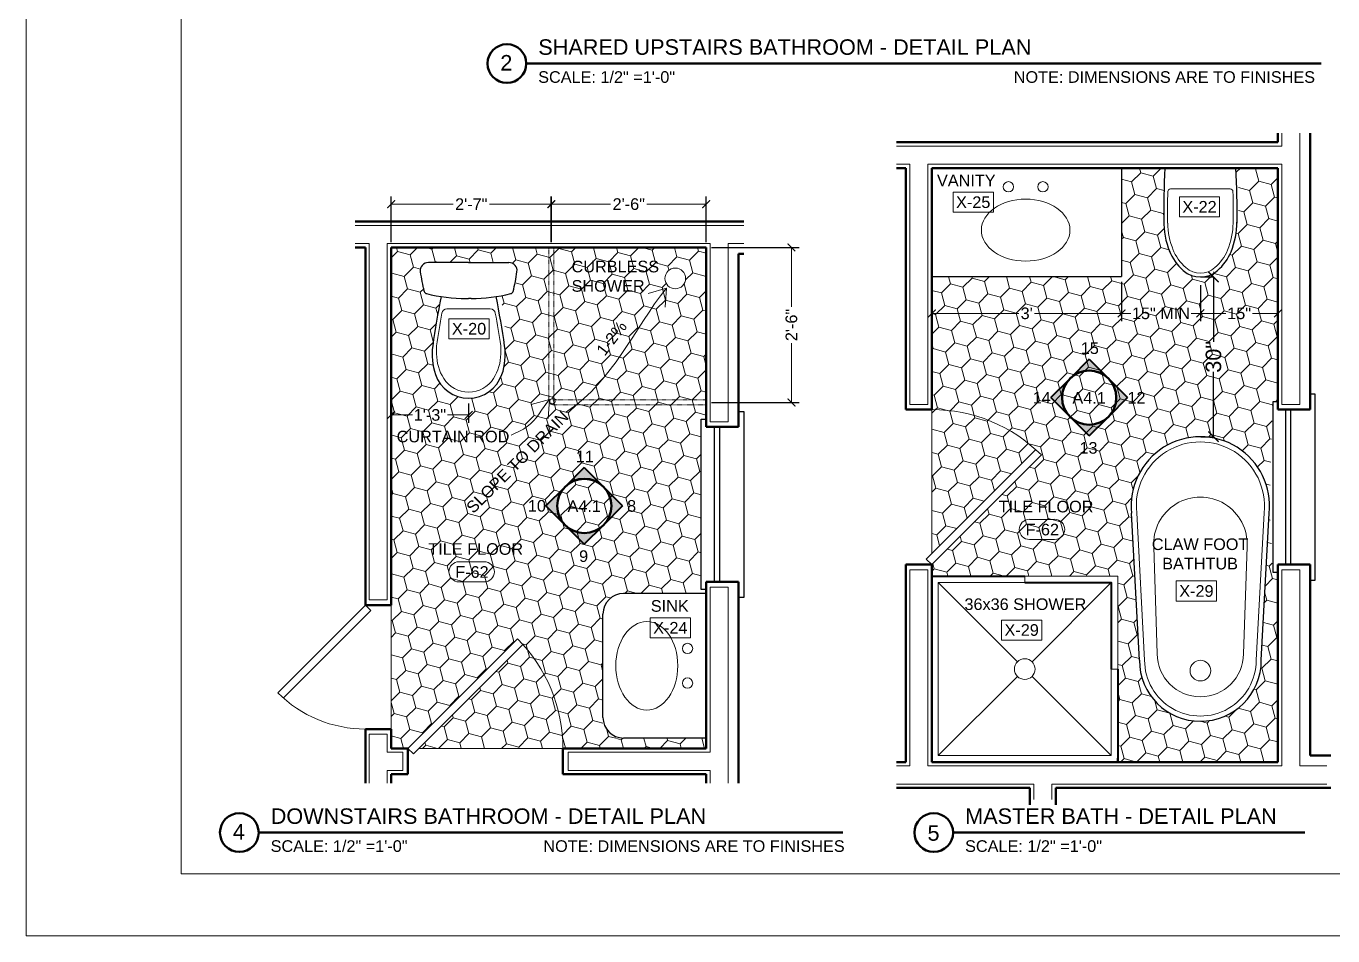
# Model space of a CAD drawing. Header units: inches. Extents: x -4969 to 16721, y 2489 to 24693.
# Drawn here: x 837 to 1090, y 3602.5 to 3778.7 of the extents above; entities that cross this region are included whole.
import ezdxf

# ---------------------------------------------------------------- set-up
doc = ezdxf.new("R2010")
doc.units = ezdxf.units.IN
doc.header["$MEASUREMENT"] = 0
doc.linetypes.add('DASHED', pattern=[0.75, 0.5, -0.25])
doc.linetypes.add('DASHED2', pattern=[0.375, 0.25, -0.125])
doc.layers.get('0').update_dxf_attribs({"lineweight": 5})
doc.layers.add('0-NPLT', color=1, linetype='Continuous', plot=False)
for name, color, linetype, lineweight in [('1', 1, 'Continuous', 9), ('2', 6, 'Continuous', 20), ('3', 3, 'Continuous', 30), ('4', 2, 'Continuous', 40), ('5', 4, 'Continuous', 50), ('A-DIMSx', 7, 'Continuous', 9), ('A-LINK', 7, 'Continuous', 40), ('A-SYMB', 7, 'Continuous', 20), ('A-TEXTx', 7, 'Continuous', 20), ('TB-11x17', 7, 'Continuous', 100)]:
    doc.layers.add(name, color=color, linetype=linetype, lineweight=lineweight)
doc.styles.get("Standard").update_dxf_attribs({"font": 'Arial.ttf'})
doc.dimstyles.get("Standard").update_dxf_attribs({"dimtxt": 3, "dimasz": 2, "dimexe": 0.03125, "dimexo": 0.0625, "dimgap": 0.03125, "dimtad": 0, "dimtoh": 1, "dimdec": 4, "dimlfac": 0.99985, "dimzin": 0, "dimdsep": 46, "dimlunit": 4, "dimtxsty": 'Standard', "dimblk": 'ARCHTICK', "dimblk1": 'ARCHTICK', "dimblk2": 'ARCHTICK', "dimcen": 0.09, "dimclrt": 256, "dimadec": 0, "dimazin": 0, "dimtfac": 1, "dimtdec": 4, "dimtofl": 0, "dimtmove": 0, "dimatfit": 3, "dimfxl": 1, "dimtolj": 1, "dimtzin": 0, "dimarcsym": 0})

# ---------------------------------------------------------------- blocks, each defined once
blk = doc.blocks.new('TOILET wall hung plan')
blk.add_line((-588.53, 4605.3), (-588.53, 4619.05))
for centre, radius, start, end in [((-580.07, 4461.8), 157.48, 89.2082, 93.0796), ((-578.1, 4604.3), 14.96, 67.4006, 90), ((-576.13, 4609.03), 9.84, 40.9645, 67.4006), ((-572.5, 4612.17), 5.04, 319.0355, 40.9645), ((-576.13, 4615.32), 9.84, 291.2543, 319.0355), ((-580.07, 4762.55), 157.48, 266.9204, 270.7918), ((-578.1, 4620.05), 14.96, 268.5146, 292.5994)]:
    blk.add_arc(centre, radius, start, end)
at = {"layer": '1', "ltscale": 0.25}
blk.add_line((-584.5, 4606.37), (-584.5, 4617.97), dxfattribs=at)
for centre, start, end in [((-584, 4617.97), 91.4437, 180), ((-584, 4606.37), 180, 268.5563)]:
    blk.add_arc(centre, 0.5, start, end, dxfattribs=at)
at = {"layer": '1'}
for centre, radius, start, end in [((-580.07, 4461.8), 156.73, 89.2082, 91.4437), ((-578.1, 4604.3), 14.21, 67.4006, 89.2082), ((-576.13, 4609.03), 9.09, 40.9645, 67.4006), ((-572.5, 4612.17), 4.29, 319.0355, 40.9645), ((-576.13, 4615.32), 9.09, 291.2543, 319.0355), ((-578.1, 4620.05), 14.21, 270.7918, 292.5993), ((-580.07, 4762.55), 156.73, 268.5563, 270.7918)]:
    blk.add_arc(centre, radius, start, end, dxfattribs=at)
blk = doc.blocks.new('window plan 30')
at = {"layer": '1'}
for p, q in [((181.69, 1684.26), (181.69, 1680.76)), ((213.69, 1684.26), (213.69, 1680.76))]:
    blk.add_line(p, q, dxfattribs=at)
at = {"layer": '3'}
for p, q in [((181.19, 1685.01), (181.19, 1686.01)), ((181.19, 1686.01), (214.19, 1686.01)), ((214.19, 1686.01), (214.19, 1685.01)), ((212.69, 1683.48), (182.69, 1683.48)), ((212.69, 1682.48), (182.69, 1682.48)), ((179.69, 1677.76), (179.69, 1678.76)), ((215.69, 1677.76), (179.69, 1677.76)), ((215.69, 1678.76), (215.69, 1677.76))]:
    blk.add_line(p, q, dxfattribs=at)
at = {"layer": '5'}
for p, q in [((182.69, 1685.01), (182.69, 1678.76)), ((212.69, 1685.01), (212.69, 1678.76))]:
    blk.add_line(p, q, dxfattribs=at)
blk = doc.blocks.new('door plan 30')
at = {"layer": '1'}
for p, q in [((362.69, 1685.26), (359.19, 1685.26)), ((363.44, 1684.26), (362.38, 1683.2)), ((362.38, 1683.2), (383.57, 1662.01)), ((363.44, 1684.26), (384.65, 1663.05)), ((362.69, 1653.26), (359.19, 1653.26))]:
    blk.add_line(p, q, dxfattribs=at)
blk.add_arc((363.44, 1684.26), 30, 270, 315, dxfattribs=at)
at = {"layer": '5'}
for p, q in [((358.44, 1684.26), (363.44, 1684.26)), ((358.44, 1654.26), (363.44, 1654.26))]:
    blk.add_line(p, q, dxfattribs=at)
blk = doc.blocks.new('door plan 24')
at = {"layer": '1'}
for p, q in [((356.81, 1360.41), (360.31, 1360.41)), ((357.12, 1336.47), (340.15, 1353.44)), ((356.06, 1335.41), (339.09, 1352.38)), ((356.06, 1335.41), (357.12, 1336.47)), ((356.81, 1334.41), (360.31, 1334.41))]:
    blk.add_line(p, q, dxfattribs=at)
blk.add_arc((356.06, 1335.41), 24, 90, 135, dxfattribs=at)
at = {"layer": '5'}
for p, q in [((361.06, 1359.41), (356.06, 1359.41)), ((361.06, 1335.41), (356.06, 1335.41))]:
    blk.add_line(p, q, dxfattribs=at)
blk = doc.blocks.new('streamline 55in plan')
at = {"layer": '1'}
for p, q in [((3744.48, 4270.43), (3773, 4271.95)), ((3766.41, 4268.66), (3745.73, 4267.98)), ((3745.73, 4251.28), (3766.41, 4250.6)), ((3744.48, 4248.83), (3773, 4247.3))]:
    blk.add_line(p, q, dxfattribs=at)
blk.add_circle((3742.45, 4259.63), 2, dxfattribs=at)
for centre, radius, start, end in [((3744.45, 4259.63), 10.8, 89.8613, 270.1387), ((3774.35, 4259.63), 12.4, 263.7527, 96.2473), ((3745.73, 4259.63), 8.35, 90, 270), ((3767, 4259.63), 9.05, 266.2307, 93.7693)]:
    blk.add_arc(centre, radius, start, end, dxfattribs=at)
at = {"layer": '3', "ltscale": 0.25}
for p, q in [((3744.45, 4271.43), (3772.92, 4272.95)), ((3744.45, 4247.83), (3772.92, 4246.3))]:
    blk.add_line(p, q, dxfattribs=at)
for centre, radius, start, end in [((3774.35, 4259.63), 13.4, 263.8739, 96.1261), ((3744.45, 4259.63), 11.8, 90, 270)]:
    blk.add_arc(centre, radius, start, end, dxfattribs=at)
blk = doc.blocks.new('TOILET round TOTO top')
at = {"layer": '1', "linetype": 'Continuous'}
for p, q in [((20656.14, 1801.42), (20656.14, 1793.04)), ((20663.27, 1803.45), (20664.85, 1803.46)), ((20663.28, 1791.03), (20664.85, 1791.02))]:
    blk.add_line(p, q, dxfattribs=at)
for centre, radius, start, end in [((20657.14, 1801.42), 1, 100.0541, 180), ((20701.92, 1548.87), 257.49, 98.6329, 100.0541), ((20664.85, 1794.58), 8.87, 57.5383, 90), ((20666.54, 1797.24), 5.72, 0, 57.5383), ((20666.54, 1797.24), 5.72, 302.4617, 0), ((20657.14, 1793.04), 1, 180, 259.8423), ((20691.55, 1985.1), 196.11, 259.8423, 261.7135), ((20664.85, 1799.9), 8.87, 270, 302.4617)]:
    blk.add_arc(centre, radius, start, end, dxfattribs=at)
at = {"layer": '3', "linetype": 'Continuous'}
for p, q in [((20647.17, 1797.24), (20647.17, 1805.04)), ((20647.17, 1797.24), (20647.17, 1789.44)), ((20654.14, 1797.75), (20654.14, 1797.24)), ((20654.14, 1796.73), (20654.14, 1797.24))]:
    blk.add_line(p, q, dxfattribs=at)
at = {"layer": '3', "linetype": 'DASHED'}
blk.add_line((20647.17, 1797.24), (20647.17, 1797.24), dxfattribs=at)
blk.add_line((20647.17, 1797.24), (20647.17, 1797.24), dxfattribs=at)
at = {"layer": '3', "linetype": 'Continuous'}
for centre, radius, start, end in [((20648.75, 1805.04), 1.57, 82.8564, 180), ((20645.51, 1779.25), 27.56, 74.7214, 82.8564), ((20652.62, 1805.27), 0.591, 14.0755, 74.7214), ((20622.64, 1797.75), 31.5, 0, 14.0755), ((20691.55, 1609.38), 196.86, 98.2539, 101.0651), ((20664.98, 1792.52), 11.81, 70.8883, 98.2539), ((20666.62, 1797.24), 6.81, 0, 70.8883), ((20622.64, 1796.73), 31.5, 345.9245, 0), ((20666.62, 1797.24), 6.81, 289.1117, 0), ((20691.55, 1985.1), 196.86, 258.9349, 261.7461), ((20648.75, 1789.44), 1.57, 180, 277.1436), ((20645.51, 1815.23), 27.56, 277.1436, 285.2786), ((20652.62, 1789.21), 0.591, 285.2786, 345.9245), ((20664.98, 1801.97), 11.81, 261.7461, 289.1117)]:
    blk.add_arc(centre, radius, start, end, dxfattribs=at)
blk = doc.blocks.new('BORDER 11X17')
at = {"layer": '0-NPLT', "lineweight": 9, "ltscale": 0.1}
blk.add_lwpolyline([(29864.74, -10461.77), (29048.74, -10461.77), (29048.74, -10989.77), (29864.74, -10989.77), (29864.74, -10461.77)], dxfattribs=at)
blk.add_lwpolyline([(29792.74, -10473.77), (29078.74, -10473.77), (29078.74, -10977.77), (29792.74, -10977.77)], close=True, dxfattribs=at)
blk = doc.blocks.new('Elevation Callout - 1')
at = {"layer": 'A-LINK', "ltscale": 0.1}
blk.add_hatch(color=152, dxfattribs=at).paths.add_polyline_path([(2031.59, 7377.65), (2039.01, 7370.23), (2046.43, 7377.65, -0.198912), (2039.01, 7374.58, -0.198912)])
at = {"layer": 'A-LINK', "color": 152, "ltscale": 0.1}
for q in [(2031.59, 7377.65), (2046.43, 7377.65)]:
    blk.add_line((2039.01, 7370.23), q, dxfattribs=at)
blk.add_circle((2039.01, 7385.08), 10.5, dxfattribs=at)
blk = doc.blocks.new('_ArchTick')
at = {"color": 0, "linetype": 'ByBlock', "lineweight": 0, "const_width": 0.15}
blk.add_lwpolyline([(-0.5, -0.5), (0.5, 0.5)], dxfattribs=at)
blk = doc.blocks.new('*D699')
at = {"layer": 'A-DIMSx', "color": 0, "lineweight": -2, "ltscale": 0.1, "transparency": 16777216}
for p, q in [((1064.32, 3728.53), (1064.32, 3721.53)), ((1079.32, 3728.53), (1079.32, 3721.53))]:
    blk.add_line(p, q, dxfattribs=at)
at = {"layer": 'A-DIMSx', "color": 0, "lineweight": 5, "ltscale": 0.1, "transparency": 16777216}
for p, q in [((1064.32, 3723.03), (1069.26, 3723.03)), ((1079.32, 3723.03), (1074.38, 3723.03))]:
    blk.add_line(p, q, dxfattribs=at)
at = {"layer": 'Defpoints', "color": 0, "ltscale": 0.1, "transparency": 16777216}
for p in [(1064.32, 3729.53), (1079.32, 3729.53), (1079.32, 3723.03)]:
    blk.add_point(p, dxfattribs=at)
at = {"layer": 'A-DIMSx', "color": 0, "lineweight": 5, "ltscale": 0.1, "transparency": 16777216, "xscale": 1.5, "yscale": 1.5, "zscale": 1.5, "rotation": 180}
blk.add_blockref('_ArchTick', (1064.32, 3723.03), dxfattribs=at)
at = {"layer": 'A-DIMSx', "color": 0, "lineweight": 5, "ltscale": 0.1, "transparency": 16777216, "xscale": 1.5, "yscale": 1.5, "zscale": 1.5}
blk.add_blockref('_ArchTick', (1079.32, 3723.03), dxfattribs=at)
at = {"layer": 'A-DIMSx', "ltscale": 0.1, "transparency": 16777216, "insert": (1071.82, 3723.03), "char_height": 2.25, "attachment_point": 5}
blk.add_mtext('\\A1;15"', dxfattribs=at)
blk = doc.blocks.new('*D700')
at = {"layer": 'A-DIMSx', "color": 0, "lineweight": -2, "ltscale": 0.1, "transparency": 16777216}
for p, q in [((1049.07, 3729.16), (1049.07, 3721.53)), ((1064.32, 3728.53), (1064.32, 3721.53))]:
    blk.add_line(p, q, dxfattribs=at)
at = {"layer": 'A-DIMSx', "color": 0, "lineweight": 5, "ltscale": 0.1, "transparency": 16777216}
for p, q in [((1049.07, 3723.03), (1050.87, 3723.03)), ((1064.32, 3723.03), (1062.52, 3723.03))]:
    blk.add_line(p, q, dxfattribs=at)
at = {"layer": 'Defpoints', "color": 0, "ltscale": 0.1, "transparency": 16777216}
for p in [(1049.07, 3730.16), (1064.32, 3729.53), (1049.07, 3723.03)]:
    blk.add_point(p, dxfattribs=at)
at = {"layer": 'A-DIMSx', "color": 0, "lineweight": 5, "ltscale": 0.1, "transparency": 16777216, "xscale": 1.5, "yscale": 1.5, "zscale": 1.5, "rotation": 180}
blk.add_blockref('_ArchTick', (1049.07, 3723.03), dxfattribs=at)
at = {"layer": 'A-DIMSx', "color": 0, "lineweight": 5, "ltscale": 0.1, "transparency": 16777216, "xscale": 1.5, "yscale": 1.5, "zscale": 1.5}
blk.add_blockref('_ArchTick', (1064.32, 3723.03), dxfattribs=at)
at = {"layer": 'A-DIMSx', "ltscale": 0.1, "transparency": 16777216, "insert": (1056.69, 3723.03), "char_height": 2.25, "attachment_point": 5}
blk.add_mtext('\\A1;15" MIN', dxfattribs=at)
blk = doc.blocks.new('*D701')
at = {"layer": 'A-DIMSx', "color": 0, "lineweight": -2, "ltscale": 0.25, "transparency": 16777216}
for p, q in [((1012.32, 3729.16), (1012.32, 3721.53)), ((1049.07, 3729.16), (1049.07, 3721.53))]:
    blk.add_line(p, q, dxfattribs=at)
at = {"layer": 'A-DIMSx', "color": 0, "lineweight": 5, "ltscale": 0.25, "transparency": 16777216}
for p, q in [((1012.32, 3723.03), (1029.16, 3723.03)), ((1049.07, 3723.03), (1032.23, 3723.03))]:
    blk.add_line(p, q, dxfattribs=at)
at = {"layer": 'Defpoints', "color": 0, "ltscale": 0.25, "transparency": 16777216}
for p in [(1012.32, 3730.16), (1049.07, 3730.16), (1012.32, 3723.03)]:
    blk.add_point(p, dxfattribs=at)
at = {"layer": 'A-DIMSx', "color": 0, "lineweight": 5, "ltscale": 0.25, "transparency": 16777216, "xscale": 1.5, "yscale": 1.5, "zscale": 1.5, "rotation": 180}
blk.add_blockref('_ArchTick', (1012.32, 3723.03), dxfattribs=at)
at = {"layer": 'A-DIMSx', "color": 0, "lineweight": 5, "ltscale": 0.25, "transparency": 16777216, "xscale": 1.5, "yscale": 1.5, "zscale": 1.5}
blk.add_blockref('_ArchTick', (1049.07, 3723.03), dxfattribs=at)
at = {"layer": 'A-DIMSx', "ltscale": 0.25, "transparency": 16777216, "insert": (1030.69, 3723.03), "char_height": 2.25, "attachment_point": 5}
blk.add_mtext("\\A1;3'", dxfattribs=at)
blk = doc.blocks.new('*D702')
at = {"color": 0, "lineweight": -2, "ltscale": 0.25, "transparency": 16777216}
for p, q in [((1064.38, 3730.09), (1066.89, 3730.09)), ((1066.85, 3730.09), (1066.85, 3717.54)), ((1066.85, 3699.16), (1066.85, 3711.7)), ((1064.38, 3699.16), (1066.89, 3699.16))]:
    blk.add_line(p, q, dxfattribs=at)
at = {"layer": 'Defpoints', "color": 0, "ltscale": 0.25, "transparency": 16777216}
for p in [(1064.32, 3730.09), (1064.32, 3699.16), (1066.85, 3699.16)]:
    blk.add_point(p, dxfattribs=at)
at = {"color": 0, "lineweight": -2, "ltscale": 0.25, "transparency": 16777216, "xscale": 2, "yscale": 2, "zscale": 2}
for p, rotation in [((1066.85, 3730.09), 90), ((1066.85, 3699.16), 270)]:
    blk.add_blockref('_ArchTick', p, dxfattribs=dict(at, rotation=rotation))
at = {"ltscale": 0.25, "transparency": 16777216, "insert": (1066.85, 3714.62), "char_height": 3, "attachment_point": 5, "rotation": 90}
blk.add_mtext('\\A1;30"', dxfattribs=at)
blk = doc.blocks.new('CALLOUT - EQUIPMENT')
at = {"layer": 'A-SYMB', "lineweight": 20, "ltscale": 0.1}
for p, q in [((6507.92, 5642.87), (6523.51, 5642.87)), ((6507.92, 5635.08), (6507.92, 5642.87)), ((6523.51, 5635.08), (6523.51, 5642.87)), ((6523.51, 5635.08), (6507.92, 5635.08))]:
    blk.add_line(p, q, dxfattribs=at)
blk = doc.blocks.new('*D703')
at = {"layer": 'A-DIMSx', "color": 0, "lineweight": -2, "ltscale": 0.25, "transparency": 16777216}
for p, q in [((969.66, 3735.8), (986.65, 3735.8)), ((969.66, 3705.77), (986.65, 3705.77))]:
    blk.add_line(p, q, dxfattribs=at)
at = {"layer": 'A-DIMSx', "color": 0, "lineweight": 5, "ltscale": 0.25, "transparency": 16777216}
for p, q in [((985.15, 3735.8), (985.15, 3724.3)), ((985.15, 3705.77), (985.15, 3717.28))]:
    blk.add_line(p, q, dxfattribs=at)
at = {"layer": 'Defpoints', "color": 0, "ltscale": 0.25, "transparency": 16777216}
for p in [(968.66, 3735.8), (968.66, 3705.77), (985.15, 3705.77)]:
    blk.add_point(p, dxfattribs=at)
at = {"layer": 'A-DIMSx', "color": 0, "lineweight": 5, "ltscale": 0.25, "transparency": 16777216, "xscale": 1.5, "yscale": 1.5, "zscale": 1.5}
for p, rotation in [((985.15, 3735.8), 90), ((985.15, 3705.77), 270)]:
    blk.add_blockref('_ArchTick', p, dxfattribs=dict(at, rotation=rotation))
at = {"layer": 'A-DIMSx', "ltscale": 0.25, "transparency": 16777216, "insert": (985.15, 3720.79), "char_height": 2.25, "attachment_point": 5, "rotation": 90}
blk.add_mtext('\\A1;2\'-6"', dxfattribs=at)
blk = doc.blocks.new('*D704')
at = {"layer": 'A-DIMSx', "color": 0, "lineweight": -2, "ltscale": 0.25, "transparency": 16777216}
for p, q in [((938.66, 3736.8), (938.66, 3745.68)), ((968.66, 3736.8), (968.66, 3745.68))]:
    blk.add_line(p, q, dxfattribs=at)
at = {"layer": 'A-DIMSx', "color": 0, "lineweight": 5, "ltscale": 0.25, "transparency": 16777216}
for p, q in [((938.66, 3744.18), (950.15, 3744.18)), ((968.66, 3744.18), (957.17, 3744.18))]:
    blk.add_line(p, q, dxfattribs=at)
at = {"layer": 'Defpoints', "color": 0, "ltscale": 0.25, "transparency": 16777216}
for p in [(938.66, 3744.18), (938.66, 3735.8), (968.66, 3735.8)]:
    blk.add_point(p, dxfattribs=at)
at = {"layer": 'A-DIMSx', "color": 0, "lineweight": 5, "ltscale": 0.25, "transparency": 16777216, "xscale": 1.5, "yscale": 1.5, "zscale": 1.5, "rotation": 180}
blk.add_blockref('_ArchTick', (938.66, 3744.18), dxfattribs=at)
at = {"layer": 'A-DIMSx', "color": 0, "lineweight": 5, "ltscale": 0.25, "transparency": 16777216, "xscale": 1.5, "yscale": 1.5, "zscale": 1.5}
blk.add_blockref('_ArchTick', (968.66, 3744.18), dxfattribs=at)
at = {"layer": 'A-DIMSx', "ltscale": 0.25, "transparency": 16777216, "insert": (953.66, 3744.18), "char_height": 2.25, "attachment_point": 5}
blk.add_mtext('\\A1;2\'-6"', dxfattribs=at)
blk = doc.blocks.new('CALLOUT - FINISHES')
at = {"layer": 'A-SYMB', "lineweight": 20, "ltscale": 0.1}
for p, q in [((6510.71, 5650.46), (6520.5, 5650.46)), ((6520.5, 5642.67), (6510.71, 5642.67))]:
    blk.add_line(p, q, dxfattribs=at)
for centre, start, end in [((6510.71, 5646.57), 90, 270), ((6520.5, 5646.57), 270, 90)]:
    blk.add_arc(centre, 3.9, start, end, dxfattribs=at)
blk = doc.blocks.new('*D706')
at = {"layer": 'A-DIMSx', "color": 0, "lineweight": -2, "ltscale": 0.25, "transparency": 16777216}
for p, q in [((907.66, 3705.61), (907.66, 3701.86)), ((922.66, 3705.61), (922.66, 3701.86))]:
    blk.add_line(p, q, dxfattribs=at)
at = {"layer": 'A-DIMSx', "color": 0, "lineweight": 5, "ltscale": 0.25, "transparency": 16777216}
for p, q in [((907.66, 3703.36), (911.78, 3703.36)), ((922.66, 3703.36), (918.55, 3703.36))]:
    blk.add_line(p, q, dxfattribs=at)
at = {"layer": 'Defpoints', "color": 0, "ltscale": 0.25, "transparency": 16777216}
for p in [(907.66, 3706.61), (922.66, 3706.61), (907.66, 3703.36)]:
    blk.add_point(p, dxfattribs=at)
at = {"layer": 'A-DIMSx', "color": 0, "lineweight": 5, "ltscale": 0.25, "transparency": 16777216, "xscale": 1.5, "yscale": 1.5, "zscale": 1.5, "rotation": 180}
blk.add_blockref('_ArchTick', (907.66, 3703.36), dxfattribs=at)
at = {"layer": 'A-DIMSx', "color": 0, "lineweight": 5, "ltscale": 0.25, "transparency": 16777216, "xscale": 1.5, "yscale": 1.5, "zscale": 1.5}
blk.add_blockref('_ArchTick', (922.66, 3703.36), dxfattribs=at)
at = {"layer": 'A-DIMSx', "ltscale": 0.25, "transparency": 16777216, "insert": (915.16, 3703.36), "char_height": 2.25, "attachment_point": 5}
blk.add_mtext('\\A1;1\'-3"', dxfattribs=at)
blk = doc.blocks.new('*D707')
at = {"layer": 'A-DIMSx', "color": 0, "lineweight": -2, "ltscale": 0.25, "transparency": 16777216}
for p, q in [((907.66, 3736.8), (907.66, 3745.68)), ((938.67, 3736.8), (938.67, 3745.68))]:
    blk.add_line(p, q, dxfattribs=at)
at = {"layer": 'A-DIMSx', "color": 0, "lineweight": 5, "ltscale": 0.25, "transparency": 16777216}
for p, q in [((907.66, 3744.18), (919.66, 3744.18)), ((938.67, 3744.18), (926.68, 3744.18))]:
    blk.add_line(p, q, dxfattribs=at)
at = {"layer": 'Defpoints', "color": 0, "ltscale": 0.25, "transparency": 16777216}
for p in [(938.67, 3744.18), (907.66, 3735.8), (938.67, 3735.8)]:
    blk.add_point(p, dxfattribs=at)
at = {"layer": 'A-DIMSx', "color": 0, "lineweight": 5, "ltscale": 0.25, "transparency": 16777216, "xscale": 1.5, "yscale": 1.5, "zscale": 1.5, "rotation": 180}
blk.add_blockref('_ArchTick', (907.66, 3744.18), dxfattribs=at)
at = {"layer": 'A-DIMSx', "color": 0, "lineweight": 5, "ltscale": 0.25, "transparency": 16777216, "xscale": 1.5, "yscale": 1.5, "zscale": 1.5}
blk.add_blockref('_ArchTick', (938.67, 3744.18), dxfattribs=at)
at = {"layer": 'A-DIMSx', "ltscale": 0.25, "transparency": 16777216, "insert": (923.17, 3744.18), "char_height": 2.25, "attachment_point": 5}
blk.add_mtext('\\A1;2\'-7"', dxfattribs=at)

msp = doc.modelspace()

# ---------------------------------------------------------------- hatches: boundary and pattern name
at = {"layer": '1', "lineweight": 0, "ltscale": 0.25}
h = msp.add_hatch(dxfattribs=at)
h.set_pattern_fill('HONEY', color=256, scale=20, angle=45)
edge = h.paths.add_edge_path()
edge.add_line((1077.7166696, 3685.755503), (1078.3166696, 3705.905503))
edge.add_line((1078.3166696, 3705.905503), (1079.3166696, 3705.905503))
edge.add_line((1079.3166696, 3705.905503), (1079.3166696, 3751.155503))
edge.add_line((1079.3166696, 3751.155503), (1071.1915386, 3751.1154589))
edge.add_arc((1041.3267737, 3745.2270336), 30.4397395, -8.877734548, 11.153918234, ccw=False)
edge.add_arc((1057.1927488, 3740.7257564), 14.2104506, 337.400628967, 359.208182263, ccw=False)
edge.add_arc((1061.9178054, 3738.758966), 9.0924017, 310.964482223, 337.400628967, ccw=False)
edge.add_arc((1064.1370183, 3735.3536463), 5.0965927, 232.195198266, 317.235784426, ccw=False)
edge.add_arc((1067.4655338, 3738.758966), 9.8424017, 202.599354491, 229.035517777, ccw=False)
edge.add_arc((1072.190591, 3740.7257551), 14.9604506, 181.557426159, 202.599354491, ccw=False)
edge.add_arc((1216.6953246, 3742.6743925), 159.4770504, 176.951528892, 180.846206601, ccw=False)
edge.add_line((1057.4439498, 3751.155503), (1049.0666696, 3751.155503))
edge.add_line((1049.0666696, 3751.155503), (1049.0666696, 3730.155503))
edge.add_line((1049.0666696, 3730.155503), (1012.3166696, 3730.155503))
edge.add_line((1012.3166696, 3730.155503), (1012.3166696, 3704.405503))
edge.add_arc((1012.3166696, 3674.405503), 30, 45, 90, ccw=False)
edge.add_line((1033.529873, 3695.6187064), (1012.3166696, 3674.405503))
edge.add_line((1012.3166696, 3674.405503), (1012.3166696, 3672.155503))
edge.add_line((1012.3166696, 3672.155503), (1030.3166696, 3672.155503))
edge.add_line((1030.3166696, 3672.155503), (1048.3166696, 3672.155503))
edge.add_line((1048.3166696, 3672.155503), (1048.3166696, 3654.155503))
edge.add_line((1048.3166696, 3654.155503), (1048.3166696, 3636.155503))
edge.add_line((1048.3166696, 3636.155503), (1079.3166696, 3636.155503))
edge.add_line((1079.3166696, 3636.155503), (1079.3166696, 3672.9055029))
edge.add_line((1079.3166696, 3672.9055029), (1078.3166696, 3672.9055029))
edge.add_line((1078.3166696, 3672.9055029), (1077.7166696, 3685.755503))
edge.add_arc((1064.3166696, 3685.755503), 13.4, -6.126146826, 0, ccw=False)
edge.add_line((1077.6401468, 3684.3254841), (1076.1166696, 3655.855503))
edge.add_arc((1064.3166696, 3655.855503), 11.8, -180, 0, ccw=False)
edge.add_line((1052.5166696, 3655.855503), (1050.9931923, 3684.3254841))
edge.add_arc((1064.3166696, 3685.755503), 13.4, 0, 186.126146827, ccw=False)
edge = h.paths.add_edge_path()
edge.add_arc((1012.3166696, 3674.405503), 30, 47.865983983, 90)
edge.add_line((1012.3166696, 3704.405503), (1012.3166696, 3676.5268233))
edge.add_line((1012.3166696, 3676.5268233), (1032.4426797, 3696.6528335))
h = msp.add_hatch(dxfattribs=at)
h.set_pattern_fill('HONEY', color=256, scale=20, angle=45)
edge = h.paths.add_edge_path(flags=16)
edge.add_arc((922.7650995, 3713.5397037), 6.9554396, 209.231553412, 275.349126718, ccw=False)
edge.add_arc((926.9012076, 3715.0634357), 11.3299663, 171.393950754, 205.739351843, ccw=False)
edge.add_arc((1135.3574713, 3684.2702996), 222.0482679, 169.09438569, 171.586680226, ccw=False)
edge.add_arc((914.2381303, 3719.1577064), 7.7602021, 66.60581438, 82.572241624)
edge.add_arc((914.8663384, 3726.4990693), 0.515503, 43.327384477, 136.672615523)
edge.add_arc((923.1627936, 3731.417028), 9.7993063, 177.820016941, 207.760166673, ccw=False)
edge.add_arc((924.383539, 3711.8743297), 22.7576466, 112.654898226, 118.941966261, ccw=False)
edge.add_line((915.617755, 3732.8760322), (923.4135156, 3732.8760322))
edge.add_line((923.4135156, 3732.8760322), (931.2092763, 3732.8760322))
edge.add_arc((931.495539, 3731.9355489), 0.9830845, -57.62413787, 106.929113566, ccw=False)
edge.add_arc((904.6751212, 3734.5326519), 27.56077, 345.12170467, 352.856383732, ccw=False)
edge.add_arc((931.5644961, 3727.2069069), 0.3547508, -86.574475302, 135.407278082, ccw=False)
edge.add_arc((923.9253585, 3757.4051175), 31.4980228, 278.82497162, 284.075512822, ccw=False)
edge.add_arc((904.2812778, 3719.3496474), 25.4386236, -4.865859335, 15.809125245, ccw=False)
edge.add_arc((916.6832558, 3715.3054021), 13.0816993, -17.299012235, 8.291302505, ccw=False)
edge.add_arc((922.5506763, 3713.505159), 6.944417, 277.137408553, 342.487163508, ccw=False)
edge = h.paths.add_edge_path(flags=0)
edge.add_arc((923.4135156, 3713.5047466), 5.7247034, 270, 327.538255033, ccw=False)
edge.add_arc((923.4135156, 3713.5047466), 5.7247034, 212.461744967, 270, ccw=False)
edge.add_arc((926.0711613, 3715.1953601), 8.8745057, 180, 212.461744967, ccw=False)
edge.add_line((917.1966556, 3715.1953601), (917.2070957, 3716.7616303))
edge.add_arc((1111.272292, 3688.4973741), 196.1126426, 169.842291535, 171.713528074, ccw=False)
edge.add_arc((919.2178351, 3722.9070947), 1, 90, 169.842291535, ccw=False)
edge.add_line((919.2178351, 3723.9070947), (927.5975328, 3723.9070947))
edge.add_arc((927.5975328, 3722.9070947), 1, 10.054078021, 90, ccw=False)
edge.add_arc((675.0474717, 3678.1298861), 257.4888532, 8.632931264, 10.054078021, ccw=False)
edge.add_line((929.6190459, 3716.7798938), (929.6294683, 3715.3222625))
edge.add_arc((920.7558699, 3715.1953601), 8.8745057, -32.461744967, 0.819338297, ccw=False)
edge = h.paths.add_edge_path(flags=17)
edge.add_line((933.1608461, 3658.9271991), (913.034836, 3638.801189))
edge.add_line((913.034836, 3638.801189), (940.9135156, 3638.801189))
edge.add_arc((910.9135156, 3638.801189), 30, 0, 42.134016017)
edge = h.paths.add_edge_path(flags=16)
edge.add_arc((962.6635156, 3729.801189), 2, 0, 360)
edge = h.paths.add_edge_path()
edge.add_line((967.6635156, 3702.551189), (968.6635156, 3702.551189))
edge.add_line((968.6635156, 3702.551189), (968.6635156, 3705.801189))
edge.add_line((968.6635156, 3705.801189), (968.6635156, 3735.801189))
edge.add_line((968.6635156, 3735.801189), (907.6635156, 3735.801189))
edge.add_line((907.6635156, 3735.801189), (907.6635156, 3705.801189))
edge.add_line((907.6635156, 3705.801189), (907.6635156, 3666.551189))
edge.add_line((907.6635156, 3666.551189), (907.6635156, 3642.551189))
edge.add_line((907.6635156, 3642.551189), (907.6635156, 3638.801189))
edge.add_line((907.6635156, 3638.801189), (910.9135156, 3638.801189))
edge.add_line((910.9135156, 3638.801189), (932.126719, 3660.0143924))
edge.add_arc((910.9135156, 3638.801189), 30, 0, 45, ccw=False)
edge.add_line((940.9135156, 3638.801189), (968.6635156, 3638.801189))
edge.add_line((968.6635156, 3638.801189), (968.6635156, 3640.8011889))
edge.add_line((968.6635156, 3640.8011889), (951.1847934, 3640.7272713))
edge.add_line((951.1847934, 3640.7272713), (948.6635156, 3643.1508161))
edge.add_line((948.6635156, 3643.1508161), (948.6635156, 3666.6280665))
edge.add_line((948.6635156, 3666.6280665), (951.1416704, 3668.8011889))
edge.add_line((951.1416704, 3668.8011889), (967.6635156, 3668.8011889))
edge.add_line((967.6635156, 3668.8011889), (967.6635156, 3702.551189))

# ---------------------------------------------------------------- linework, layer by layer
at = {"ltscale": 0.25}
msp.add_line((1047.0666696, 3654.155503), (1048.3166696, 3654.155503), dxfattribs=at)
at = {"layer": '1'}
for p, q in [((1080.0666696, 3757.9547838), (1080.0666696, 3755.405503)), ((1083.5666696, 3757.9547838), (1083.5666696, 3705.405503)), ((1005.4748163, 3755.405503), (1080.0666696, 3755.405503)), ((1005.4748163, 3751.905503), (1008.0666696, 3751.905503)), ((1008.0666696, 3751.905503), (1008.0666696, 3705.405503)), ((1011.5666696, 3751.905503), (1080.0666696, 3751.905503)), ((1011.5666696, 3751.905503), (1011.5666696, 3705.405503)), ((1080.0666696, 3751.905503), (1080.0666696, 3705.405503)), ((900.6635156, 3740.051189), (975.9135156, 3740.051189)), ((975.9135156, 3740.051189), (900.6635156, 3740.051189)), ((903.4135156, 3736.551189), (900.6635156, 3736.551189)), ((900.6635156, 3736.551189), (903.4135156, 3736.551189)), ((903.4135156, 3736.551189), (903.4135156, 3667.551189)), ((906.9135156, 3736.551189), (969.4135156, 3736.551189)), ((906.9135156, 3736.551189), (906.9135156, 3667.551189)), ((969.4135156, 3736.551189), (906.9135156, 3736.551189)), ((969.4135156, 3736.551189), (969.4135156, 3702.051189)), ((972.9135156, 3736.551189), (972.9135156, 3702.051189)), ((972.9135156, 3736.551189), (975.9135156, 3736.551189)), ((1008.0666696, 3673.405503), (1008.0666696, 3635.405503)), ((1011.5666696, 3673.405503), (1011.5666696, 3635.405503)), ((1080.0666696, 3673.405503), (1080.0666696, 3635.405503)), ((1083.5666696, 3673.405503), (1083.5666696, 3635.405503)), ((1013.5666696, 3670.905503), (1028.902456, 3655.5697165)), ((1030.3166696, 3670.905503), (1030.3166696, 3672.155503)), ((1030.3166696, 3672.155503), (1048.3166696, 3672.155503)), ((1047.0666696, 3670.905503), (1031.7308831, 3655.5697165)), ((1048.3166696, 3672.155503), (1048.3166696, 3654.155503)), ((969.4135156, 3670.051189), (969.4135156, 3638.051189)), ((972.9135156, 3670.051189), (972.9135156, 3632.051189)), ((907.6635156, 3666.551189), (907.6635156, 3642.551189)), ((1028.902456, 3652.7412894), (1013.5666696, 3637.405503)), ((1031.7308831, 3652.7412894), (1047.0666696, 3637.405503)), ((903.4135156, 3641.551189), (903.4135156, 3632.051189)), ((903.4135156, 3632.051189), (903.4135156, 3641.551189)), ((906.9135156, 3641.551189), (906.9135156, 3638.051189)), ((906.9135156, 3638.051189), (906.9135156, 3641.551189)), ((906.9135156, 3638.051189), (909.9135156, 3638.051189)), ((913.034836, 3638.801189), (940.9135156, 3638.801189)), ((941.9135156, 3638.051189), (969.4135156, 3638.051189)), ((1005.4748163, 3635.405503), (1008.0666696, 3635.405503)), ((1011.5666696, 3635.405503), (1080.0666696, 3635.405503)), ((1048.3166696, 3636.155503), (1078.3166696, 3636.155503)), ((1083.5666696, 3635.405503), (1088.8161962, 3635.405503)), ((906.9135156, 3634.551189), (909.9135156, 3634.551189)), ((906.9135156, 3632.051189), (906.9135156, 3634.551189)), ((941.9135156, 3634.551189), (969.4135156, 3634.551189)), ((969.4135156, 3632.051189), (969.4135156, 3634.551189)), ((1032.0666696, 3631.905503), (1005.4748163, 3631.905503)), ((1032.0666696, 3628.905503), (1032.0666696, 3631.9055029)), ((1035.5666696, 3631.9055029), (1088.8161962, 3631.905503)), ((1035.5666696, 3628.905503), (1035.5666696, 3631.9055029))]:
    msp.add_line(p, q, dxfattribs=at)
at = {"layer": '1', "ltscale": 0.25}
msp.add_line((1012.3166696, 3704.405503), (1012.3166696, 3676.5268233), dxfattribs=at)
at = {"layer": '1'}
msp.add_lwpolyline([(1047.0666696, 3654.155503), (1047.0666696, 3637.405503), (1013.5666696, 3637.405503), (1013.5666696, 3670.905503), (1030.3166696, 3670.905503)], dxfattribs=at)
at = {"layer": '1', "linetype": 'DASHED2', "ltscale": 0.25}
msp.add_circle((938.8852999, 3706.0229732), 0.5, dxfattribs=at)
at = {"layer": '1'}
msp.add_circle((1030.3166696, 3654.155503), 2, dxfattribs=at)
at = {"layer": '2', "linetype": 'DASHED2', "ltscale": 0.25}
for p, q in [((938.1635156, 3735.801189), (938.1635156, 3706.301189)), ((939.1635156, 3735.801189), (939.1635156, 3706.801189)), ((939.6635156, 3706.301189), (968.6635156, 3706.301189)), ((939.1635156, 3705.301189), (968.6635156, 3705.301189))]:
    msp.add_line(p, q, dxfattribs=at)
at = {"layer": '2', "ltscale": 0.25}
for centre, radius in [((1027.1426518, 3747.5390929), 1), ((1033.840345, 3747.5390929), 1), ((962.6635156, 3729.801189), 2), ((965.0335656, 3658.1500356), 1), ((965.0335656, 3651.4523423), 1)]:
    msp.add_circle(centre, radius, dxfattribs=at)
at = {"layer": '2', "linetype": 'DASHED2', "ltscale": 0.25}
for centre, radius in [((939.1635156, 3706.301189), 1), ((939.6635156, 3706.801189), 0.5)]:
    msp.add_arc(centre, radius, 180, 270, dxfattribs=at)
at = {"layer": '2', "ltscale": 0.25}
msp.add_ellipse((1030.4914984, 3739.155503), major_axis=(8.5662936, 0), ratio=0.7004196088, dxfattribs=at)
at = {"layer": '2', "ltscale": 0.25, "extrusion": (0, 0, -1)}
msp.add_ellipse((957.1499756, 3654.8011889), major_axis=(0, 8.5662936), ratio=0.7004196088, dxfattribs=at)
at = {"layer": '3'}
for p, q in [((1049.0666696, 3751.155503), (1049.0666696, 3730.155503)), ((1012.3166696, 3730.155503), (1049.0666696, 3730.155503)), ((968.6635156, 3668.8011889), (952.6635156, 3668.8011889)), ((948.6635156, 3644.8011889), (948.6635156, 3664.8011889)), ((968.6635156, 3640.8011889), (952.6635156, 3640.8011889))]:
    msp.add_line(p, q, dxfattribs=at)
for centre, start, end in [((952.6635156, 3664.8011889), 90, 180), ((952.6635156, 3644.8011889), 180, 270)]:
    msp.add_arc(centre, 4, start, end, dxfattribs=at)
at = {"layer": '4'}
for p, q in [((1012.3166696, 3672.155503), (1030.3166696, 3672.155503)), ((1048.3166696, 3654.155503), (1048.3166696, 3636.155503))]:
    msp.add_line(p, q, dxfattribs=at)
msp.add_lwpolyline([(1030.3166696, 3670.905503), (1047.0666696, 3670.905503), (1047.0666696, 3654.155503)], dxfattribs=at)
at = {"layer": '5', "ltscale": 0.1}
for p, q in [((933.746427, 3771.4147361), (1087.7152692, 3771.4147361)), ((881.9562688, 3622.5008975), (995.0809213, 3622.5008975)), ((1016.44158, 3622.5008975), (1084.5137685, 3622.5008975))]:
    msp.add_line(p, q, dxfattribs=at)
at = {"layer": '5'}
for p, q in [((1079.3166696, 3757.9547838), (1079.3166696, 3756.155503)), ((1085.5666696, 3757.9547838), (1085.5666696, 3704.405503)), ((1005.4748163, 3756.155503), (1079.3166696, 3756.155503)), ((1005.4748163, 3751.155503), (1007.3166696, 3751.155503)), ((1007.3166696, 3751.155503), (1007.3166696, 3704.405503)), ((1012.3166696, 3751.155503), (1079.3166696, 3751.155503)), ((1012.3166696, 3751.155503), (1012.3166696, 3704.405503)), ((1079.3166696, 3751.155503), (1079.3166696, 3704.405503)), ((900.6635156, 3740.801189), (975.9135156, 3740.801189)), ((902.6635156, 3735.801189), (900.6635156, 3735.801189)), ((902.6635156, 3735.801189), (902.6635156, 3666.551189)), ((907.6635156, 3735.801189), (968.6635156, 3735.801189)), ((907.6635156, 3735.801189), (907.6635156, 3666.551189)), ((968.6635156, 3735.801189), (968.6635156, 3701.051189)), ((974.9135156, 3734.551189), (974.9135156, 3701.051189)), ((974.9135156, 3734.551189), (975.9135156, 3734.551189)), ((1007.3166696, 3674.405503), (1007.3166696, 3636.155503)), ((1012.3166696, 3674.405503), (1012.3166696, 3636.155503)), ((1079.3166696, 3674.405503), (1079.3166696, 3636.155503)), ((1085.5666696, 3674.4055029), (1085.5666696, 3637.405503)), ((968.6635156, 3671.051189), (968.6635156, 3638.801189)), ((974.9135156, 3671.0511889), (974.9135156, 3632.051189)), ((902.6635156, 3632.051189), (902.6635156, 3642.551189)), ((907.6635156, 3638.801189), (907.6635156, 3642.551189)), ((907.6635156, 3638.801189), (910.9135156, 3638.801189)), ((940.9135156, 3638.801189), (968.6635156, 3638.801189)), ((1005.4748163, 3636.155503), (1007.3166696, 3636.155503)), ((1012.3166696, 3636.155503), (1079.3166696, 3636.155503)), ((1048.3166696, 3636.9055029), (1048.3166696, 3636.155503)), ((1085.5666696, 3637.405503), (1089.5661962, 3637.405503)), ((907.6635156, 3633.801189), (910.9135156, 3633.801189)), ((907.6635156, 3632.051189), (907.6635156, 3633.801189)), ((940.9135156, 3633.801189), (968.6635156, 3633.801189)), ((968.6635156, 3632.051189), (968.6635156, 3633.801189)), ((1031.3166696, 3631.1555029), (1005.4748163, 3631.1555029)), ((1031.3166696, 3631.155503), (1031.3166696, 3627.905503)), ((1036.3166696, 3627.905503), (1036.3166696, 3631.1555029)), ((1089.5661962, 3631.1555029), (1036.3166696, 3631.1555029))]:
    msp.add_line(p, q, dxfattribs=at)
at = {"layer": '5', "ltscale": 0.1}
for centre in [(930.0647049, 3771.4147361), (878.2745467, 3622.5008975), (1012.7072575, 3622.5008975)]:
    msp.add_circle(centre, 3.75, dxfattribs=at)

# ---------------------------------------------------------------- block references
at = {"ltscale": 0.1}
msp.add_blockref('BORDER 11X17', (-28211.7391542, 14592.2729885), dxfattribs=at)
at = {"ltscale": 0.1, "rotation": 270}
msp.add_blockref('TOILET round TOTO top', (-874.5771186, 24380.0465395), dxfattribs=at)
at = {"color": 152, "ltscale": 0.1, "yscale": 0.5, "zscale": 0.5}
for p, xscale, rotation in [((23.2843432, 7399.2546969), -0.5, 180), ((-2649.7484331, 4726.2219206), 0.5, 269.9999999999983), ((4735.3271506, 2687.2118896), 0.5, 90), ((2062.2943743, 14.1791133), -0.5, 359.9999999999983), ((-2747.4844388, 4705.2609013), 0.5, 269.9999999999983), ((-74.4516625, 7378.2936776), -0.5, 180), ((4637.5911449, 2666.2508703), 0.5, 90), ((1964.5583686, -6.781906), -0.5, 359.9999999999983)]:
    msp.add_blockref('Elevation Callout - 1', p, dxfattribs=dict(at, xscale=xscale, rotation=rotation))
at = {"xscale": -1, "rotation": 89.99999999999969}
msp.add_blockref('window plan 30', (2764.3262448, 3887.0945549), dxfattribs=at)
for name, p, rotation in [('window plan 30', (2653.6730908, 3488.362137), 90.00000000000033), ('streamline 55in plan', (5323.9436702, -88.5941483), 90)]:
    msp.add_blockref(name, p, dxfattribs=dict(rotation=rotation))
at = {"layer": '2', "ltscale": 0.25, "xscale": 0.5, "yscale": 0.5, "zscale": 0.5}
for name, p in [('CALLOUT - EQUIPMENT', (-2237.5179414, 925.0654326)), ('CALLOUT - EQUIPMENT', (-2193.7080441, 924.18628)), ('CALLOUT - EQUIPMENT', (-2335.1142207, 900.5599099)), ('CALLOUT - FINISHES', (-2224.146282, 857.9219995)), ('CALLOUT - FINISHES', (-2334.5590507, 849.706445)), ('CALLOUT - EQUIPMENT', (-2194.3106802, 849.7827126)), ('CALLOUT - EQUIPMENT', (-2296.1524035, 842.6734048)), ('CALLOUT - EQUIPMENT', (-2228.1351446, 842.2257738))]:
    msp.add_blockref(name, p, dxfattribs=at)
at = {"layer": '2', "xscale": -1, "rotation": 180}
for name, p in [('door plan 30', (648.8776176, 5358.6650781)), ('door plan 24', (546.6065279, 5001.9627112))]:
    msp.add_blockref(name, p, dxfattribs=at)
at = {"layer": '2', "rotation": 90.00000000000003}
msp.add_blockref('door plan 30', (2595.1730908, 3275.362137), dxfattribs=at)
at = {"layer": '3', "ltscale": 0.25, "rotation": 270}
msp.add_blockref('TOILET wall hung plan', (-3547.8577123, 3162.6281886), dxfattribs=at)

# ---------------------------------------------------------------- texts
at = {"ltscale": 0.1, "char_height": 3}
for s, insert, width, attachment_point in [('SHARED UPSTAIRS BATHROOM - DETAIL PLAN ', (936.1396284, 3776.1003128), 156.107329603, 1), ('{2}', (929.9587825, 3771.5620411), 5.575289045, 5), ('DOWNSTAIRS BATHROOM - DETAIL PLAN', (884.3494701, 3627.1864742), 156.107329603, 1), ('MASTER BATH - DETAIL PLAN', (1018.782181, 3627.1864742), 156.107329603, 1), ('4', (878.1686243, 3622.6482025), 5.575289045, 5), ('5', (1012.6539355, 3622.4030585), 5.575289045, 5)]:
    msp.add_mtext(s, dxfattribs=dict(at, insert=insert, width=width, attachment_point=attachment_point))
at = {"layer": 'A-LINK', "color": 152, "ltscale": 0.1, "attachment_point": 5}
for s, insert, char_height, width in [('15', (1042.9084113, 3716.2854495), 2.25, 1.734732483), ('14', (1033.6110839, 3706.7169051), 2.25, 1.734732483), ('{\\H0.75x;A4.1}', (1042.771566, 3706.6681683), 3, 4.925655415), ('{\\H1.5x;12}', (1051.9464003, 3706.6975211), 1.5, 1.640711521), ('11', (945.1724056, 3695.3244302), 2.25, 1.734732483), ('13', (1042.6569497, 3696.9742411), 2.25, 1.734732483), ('10', (935.8750782, 3685.7558858), 2.25, 1.734732483), ('{\\H0.75x;A4.1}', (945.0355603, 3685.707149), 3, 4.925655415), ('{\\H1.5x;8}', (954.2103946, 3685.7365018), 1.5, 1.640711521), ('9', (944.920944, 3676.0132218), 2.25, 1.734732483)]:
    msp.add_mtext(s, dxfattribs=dict(at, insert=insert, char_height=char_height, width=width))
at = {"layer": 'A-TEXTx', "ltscale": 0.5, "char_height": 2.25}
for s, insert, width, attachment_point in [('{NOTE: DIMENSIONS ARE TO FINISHES}', (1086.5127441, 3769.9256524), 62.677196848, 3), ('{VANITY}', (1013.3213963, 3749.9034778), 9.43024395, 1), ('X-25', (1020.339598, 3744.5515418), 1.821971046, 5), ('X-22', (1064.1494953, 3743.6723893), 1.821971046, 5), ('CURBLESS\\PSHOWER', (942.5889599, 3733.227463), 9.43024395, 1), ('{X-20}', (922.7433186, 3720.0460192), 1.821971046, 5), ('{F-62}', (1033.7112573, 3681.1627902), 1.821971046, 5), ('CLAW FOOT BATHTUB', (1064.2570205, 3679.460811), 24.588296754, 2), ('{F-62}', (923.2984886, 3672.9472358), 1.821971046, 5), ('X-29', (1063.5468592, 3669.2688219), 1.821971046, 5), ('SINK', (957.925767, 3667.51145), 10.01753091, 1), ('36x36 SHOWER', (1030.432556, 3667.8513304), 24.588296754, 2), ('X-24', (961.7051359, 3662.1595141), 1.821971046, 5), ('X-29', (1029.7223947, 3661.7118831), 1.821971046, 5), ('{NOTE: DIMENSIONS ARE TO FINISHES}', (995.45563, 3621.0118138), 70.181092819, 3)]:
    msp.add_mtext(s, dxfattribs=dict(at, insert=insert, width=width, attachment_point=attachment_point))
at = {"layer": 'A-TEXTx', "ltscale": 0.25, "char_height": 2.25, "attachment_point": 4}
for s, insert, rotation in [('1-2%', (948.1187784, 3715.3087535), 52.608532959), ('SLOPE TO DRAIN', (922.7785803, 3684.936438), 45)]:
    msp.add_mtext(s, dxfattribs=dict(at, insert=insert, rotation=rotation))
for s, insert in [('CURTAIN ROD', (908.7241132, 3699.1699877)), ('{TILE FLOOR}', (1025.2802908, 3685.6114031)), ('{TILE FLOOR}', (914.8675221, 3677.3958487))]:
    msp.add_mtext(s, dxfattribs=dict(at, insert=insert))
at = {"layer": 'TB-11x17', "ltscale": 0.5, "char_height": 2.25, "width": 36.538089978, "attachment_point": 1}
for insert in [(936.1239015, 3769.9256524), (884.3337432, 3621.0118138), (1018.7664541, 3621.0118138)]:
    msp.add_mtext('{SCALE: 1/2" =1\'-0"}', dxfattribs=dict(at, insert=insert))

# ---------------------------------------------------------------- dimensions: what is measured, and where the dimension line sits
at = {"ltscale": 0.25}
dim = msp.add_linear_dim(base=(1066.8544375, 3699.155503), p1=(1064.3166696, 3730.0927641), p2=(1064.3166696, 3699.155503), angle=90, text='30"', dimstyle='Standard', dxfattribs=at)
dim.commit()
dim.dimension.update_dxf_attribs({"geometry": '*D702', "text_midpoint": (1066.8544375, 3714.6241335)})
at = {"layer": 'A-DIMSx', "ltscale": 0.25}
for base, p1, p2, angle, picture, middle in [((938.668797, 3744.1752312), (907.6635156, 3735.801189), (938.668797, 3735.801189), 180, '*D707', (923.1661563, 3744.1752312)), ((985.1534245509, 3705.770947952), (968.6635156138, 3735.8011889588), (968.6635156138, 3705.770947952), 90, '*D703', (985.1534245509, 3720.7860684554))]:
    dim = msp.add_linear_dim(base=base, p1=p1, p2=p2, angle=angle, dimstyle='Standard', override={"dimtxt": 2.25, "dimasz": 1.5, "dimexe": 1.5, "dimexo": 1, "dimgap": 0.5, "dimlfac": -47.9928, "dimtmove": 1, "dimlwd": 5}, dxfattribs=at)
    dim.commit()
    dim.dimension.update_dxf_attribs({"geometry": picture, "text_midpoint": middle})
for base, p1, p2, picture, middle in [((938.6633956, 3744.1752312), (968.6635156, 3735.801189), (938.6633956, 3735.801189), '*D704', (953.6634556, 3744.1752312)), ((907.6635156, 3703.3618142), (922.6635156, 3706.6145541), (907.6635156, 3706.6145541), '*D706', (915.1635156, 3703.3618142))]:
    dim = msp.add_linear_dim(base=base, p1=p1, p2=p2, dimstyle='Standard', override={"dimtxt": 2.25, "dimasz": 1.5, "dimexe": 1.5, "dimexo": 1, "dimgap": 0.5, "dimlfac": -47.9928, "dimtmove": 1, "dimlwd": 5}, dxfattribs=at)
    dim.commit()
    dim.dimension.update_dxf_attribs({"geometry": picture, "text_midpoint": middle})
dim = msp.add_linear_dim(base=(1012.3166696, 3723.0274868), p1=(1049.0666696, 3730.155503), p2=(1012.3166696, 3730.155503), text="3'", dimstyle='Standard', override={"dimtxt": 2.25, "dimasz": 1.5, "dimexe": 1.5, "dimexo": 1, "dimgap": 0.5, "dimlfac": -47.9928, "dimtmove": 1, "dimlwd": 5}, dxfattribs=at)
dim.commit()
dim.dimension.update_dxf_attribs({"geometry": '*D701', "text_midpoint": (1030.6916696, 3723.0274868)})
at = {"layer": 'A-DIMSx', "ltscale": 0.1}
for base, p2, text, picture, middle in [((1049.0666696, 3723.0274868), (1049.0666696, 3730.155503), '15" MIN', '*D700', (1056.6916696, 3723.0274868)), ((1079.3166696, 3723.0274868), (1079.3166696, 3729.5298996), '15"', '*D699', (1071.8166696, 3723.0274868))]:
    dim = msp.add_linear_dim(base=base, p1=(1064.3166696, 3729.5298996), p2=p2, text=text, dimstyle='Standard', override={"dimtxt": 2.25, "dimasz": 1.5, "dimexe": 1.5, "dimexo": 1, "dimgap": 0.5, "dimlfac": -47.9928, "dimlwd": 5}, dxfattribs=at)
    dim.commit()
    dim.dimension.update_dxf_attribs({"geometry": picture, "text_midpoint": middle})

# ---------------------------------------------------------------- leaders
at = {"layer": 'A-TEXTx', "path_type": 1, "annotation_type": 0, "has_hookline": 1, "hookline_direction": 1}
for points, text_width in [([(960.9395517, 3727.9078441), (942.0836987, 3704.2889735), (941.5448767, 3703.933161)], 25.9747613), ([(938.303713, 3706.3659557), (933.9905289, 3701.1103136), (930.907006, 3699.4357409)], 21.5039222)]:
    msp.add_leader(points, dimstyle='Standard', override={"dimasz": 3, "dimgap": 1, "dimldrblk": 'Open90', "dimlwd": -1}, dxfattribs=dict(at, text_width=text_width))

doc.saveas('drawing.dxf')
